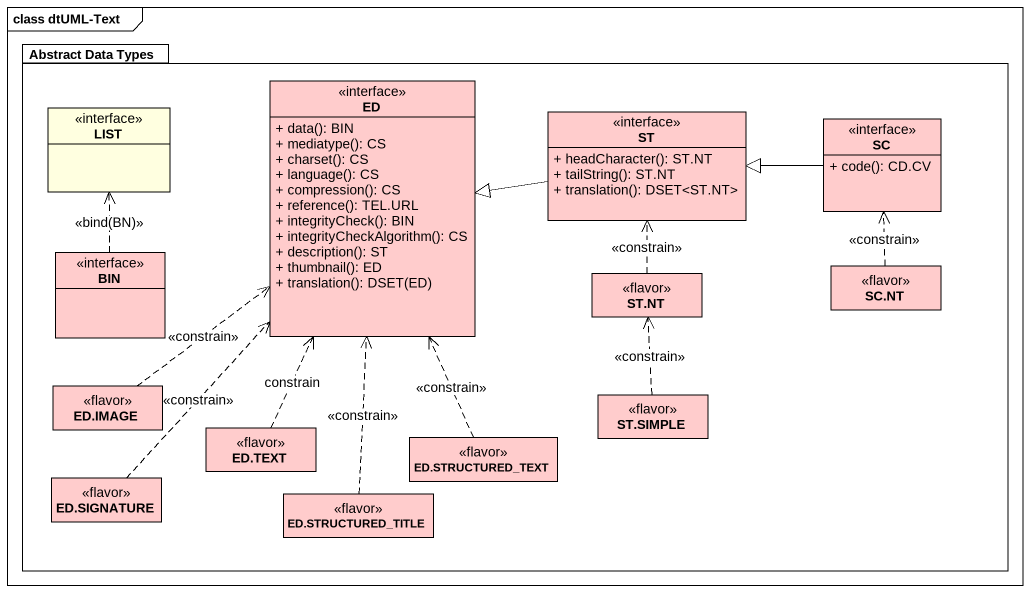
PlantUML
@startuml
mainframe class dtUML-Text
hide circle
hide empty members
skinparam classAttributeIconSize 0
package "Abstract Data Types" as Abstract_Data_Types #FFFFFF {
  class LIST <<interface>> #FFFFE0
  class ED <<interface>> #FFCCCC {
    + data(): BIN
    + mediatype(): CS
    + charset(): CS
    + language(): CS
    + compression(): CS
    + reference(): TEL.URL
    + integrityCheck(): BIN
    + integrityCheckAlgorithm(): CS
    + description(): ST
    + thumbnail(): ED
    + translation(): DSET(ED)
  }
  class ST <<interface>> #FFCCCC {
    + headCharacter(): ST.NT
    + tailString(): ST.NT
    + translation(): DSET<ST.NT>
  }
  class SC <<interface>> #FFCCCC {
    + code(): CD.CV
  }
  class BIN <<interface>> #FFCCCC
  class "ST.NT" as ST_NT <<flavor>> #FFCCCC
  class "SC.NT" as SC_NT <<flavor>> #FFCCCC
  class "ED.IMAGE" as ED_IMAGE <<flavor>> #FFCCCC
  class "ED.TEXT" as ED_TEXT <<flavor>> #FFCCCC
  class "ED.STRUCTURED_TEXT" as ED_STRUCTURED_TEXT <<flavor>> #FFCCCC
  class "ST.SIMPLE" as ST_SIMPLE <<flavor>> #FFCCCC
  class "ED.SIGNATURE" as ED_SIGNATURE <<flavor>> #FFCCCC
  class "ED.STRUCTURED_TITLE" as ED_STRUCTURED_TITLE <<flavor>> #FFCCCC
}
ST -left-|> ED
SC -left-|> ST
BIN .up.> LIST : <<bind(BN)>>
ST_NT .up.> ST : <<constrain>>
SC_NT .up.> SC : <<constrain>>
ED_IMAGE .up.> ED : <<constrain>>
ED_TEXT .up.> ED : constrain
ED_STRUCTURED_TEXT .up.> ED : <<constrain>>
ST_SIMPLE .up.> ST_NT : <<constrain>>
ED_SIGNATURE .up.> ED : <<constrain>>
ED_STRUCTURED_TITLE .up.> ED : <<constrain>>
@enduml
